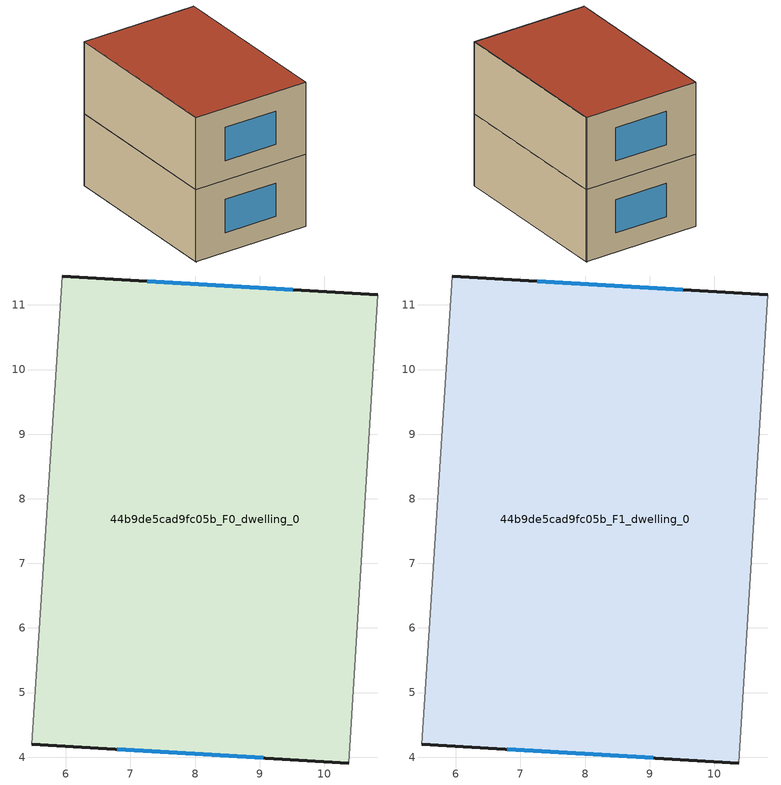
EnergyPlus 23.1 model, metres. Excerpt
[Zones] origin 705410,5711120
44b9de5cad9fc05b_F0_dwelling_0
 floor ground (EU_floor_Construction): 10.83,11.16 10.38,3.91 5.47,4.2 5.94,11.45 z0
 wall outside (EU_wall_Construction): 10.83,11.16 5.94,11.45 / 5.47,4.2 10.38,3.91 z0:3
 wall adiabatic (EU_wall_Construction): 10.38,3.91 10.83,11.16 / 5.94,11.45 5.47,4.2 z0:3
 window (EU_Window_Construction): 9.51,11.23 7.26,11.37 / 6.8,4.12 9.05,3.99 z0.81:2.19
44b9de5cad9fc05b_F1_dwelling_0
 floor to 44b9de5cad9fc05b_F0_dwelling_0 (EU_floor_Construction): 10.83,11.16 10.38,3.91 5.47,4.2 5.94,11.45 z3
 wall outside (EU_wall_Construction): 10.83,11.16 5.94,11.45 / 5.47,4.2 10.38,3.91 z3:6
 wall adiabatic (EU_wall_Construction): 10.38,3.91 10.83,11.16 / 5.94,11.45 5.47,4.2 z3:6
 window (EU_Window_Construction): 9.51,11.23 7.26,11.37 / 6.8,4.12 9.05,3.99 z3.81:5.19
 roof outside (EU_roof_Construction): 10.38,3.91 10.83,11.16 5.94,11.45 5.47,4.2 z6
shading: 10.37,3.91 10.83,11.18 / 5.94,11.45 5.47,4.16 z0:6
[Building]
EU S2 Campaign: North Axis=0; Terrain=City; Solar Distribution=FullExterior
[Site:Location]
London: Latitude=51.5; Longitude=-0.5; Time Zone=0; Elevation=25
[SizingPeriod:WeatherFileDays]
AnnualSizingPeriod: Begin Month=1; Begin Day of Month=1; End Month=12; End Day of Month=31; Day of Week for Start Day=Monday; Use Weather File Daylight Saving Period=No; Use Weather File Rain and Snow Indicators=No
[MATERIAL]
EU_InternalMass_Material: Roughness=MediumRough; Thickness=0.1; Conductivity=1; Density=1800; Specific Heat=900; Thermal Absorptance=0.9; Solar Absorptance=0.7; Visible Absorptance=0.7
[MATERIAL:NOMASS] Roughness=MediumRough; Thermal Absorptance=0.9; Solar Absorptance=0.7; Visible Absorptance=0.7
Name | Thermal Resistance
EU_wall_NoMass | 0.555556
EU_roof_NoMass | 0.510204
EU_floor_NoMass | 1.68919
[WINDOWMATERIAL:SIMPLEGLAZINGSYSTEM]
EU_Window_SimpleGlazing: UFactor=3.96; Solar Heat Gain Coefficient=0.85; Visible Transmittance=0.85
[CONSTRUCTION]
EU_wall_Construction: EU_wall_NoMass
EU_roof_Construction: EU_roof_NoMass
EU_floor_Construction: EU_floor_NoMass
EU_Window_Construction: EU_Window_SimpleGlazing
EU_InternalMass_Construction: EU_InternalMass_Material
[ZONE] Type=1; Multiplier=1; Ceiling Height=autocalculate; Floor Area=autocalculate; Part of Total Floor Area=Yes
Name | Volume
44b9de5cad9fc05b_F0_dwelling_0 | 106.778
44b9de5cad9fc05b_F1_dwelling_0 | 106.779
[INTERNALMASS] Construction=EU_InternalMass_Construction; Surface Area=35.5928
Name | Zone or ZoneList
44b9de5cad9fc05b_F0_dwelling_0_EU_InternalMass | 44b9de5cad9fc05b_F0_dwelling_0
44b9de5cad9fc05b_F1_dwelling_0_EU_InternalMass | 44b9de5cad9fc05b_F1_dwelling_0
[OTHEREQUIPMENT] Fuel Type=Electricity; Design Level Calculation Method=Watts/Area; Power per Zone Floor Area=1; Fraction Latent=0; Fraction Radiant=0; Fraction Lost=0; Carbon Dioxide Generation Rate=0; EndUse Subcategory=EU_Step8_InternalGains
Name | Zone or ZoneList or Space or SpaceList | Schedule
EU_Step8_InternalGain_44b9de5cad9fc05b_F0_dwelling_0_f000 | 44b9de5cad9fc05b_F0_dwelling_0 | EU_Step8_GainSchedule_44b9de5cad9fc05b_F0_dwelling_0_f000
EU_Step8_InternalGain_44b9de5cad9fc05b_F1_dwelling_0_f000 | 44b9de5cad9fc05b_F1_dwelling_0 | EU_Step8_GainSchedule_44b9de5cad9fc05b_F1_dwelling_0_f000
[ZONEVENTILATION:DESIGNFLOWRATE] Schedule=EU_AlwaysOn; Design Flow Rate Calculation Method=AirChanges/Hour; Air Changes per Hour=0.48; Ventilation Type=Natural; Fan Pressure Rise=0; Fan Total Efficiency=1; Constant Term Coefficient=1; Temperature Term Coefficient=0; Velocity Term Coefficient=0; Velocity Squared Term Coefficient=0; Minimum Indoor Temperature=-100; Maximum Indoor Temperature=100; Delta Temperature=-100; Minimum Outdoor Temperature=-100; Maximum Outdoor Temperature=100; Maximum Wind Speed=40
Name | Zone or ZoneList or Space or SpaceList
EU_ConstantAir_44b9de5cad9fc05b_F0_dwelling_0 | 44b9de5cad9fc05b_F0_dwelling_0
EU_ConstantAir_44b9de5cad9fc05b_F1_dwelling_0 | 44b9de5cad9fc05b_F1_dwelling_0
[HVACTEMPLATE:THERMOSTAT] Constant Heating Setpoint=20; Constant Cooling Setpoint=50
EU_HeatOnly_44b9de5cad9fc05b_F0_dwelling_0; EU_HeatOnly_44b9de5cad9fc05b_F1_dwelling_0
[HVACTEMPLATE:ZONE:IDEALLOADSAIRSYSTEM] System Availability Schedule=EU_AlwaysOn; Maximum Heating Supply Air Temperature=50; Minimum Cooling Supply Air Temperature=13; Maximum Heating Supply Air Humidity Ratio=0.0156; Minimum Cooling Supply Air Humidity Ratio=0.0077; Heating Limit=NoLimit; Cooling Limit=NoLimit; Heating Availability Schedule=EU_AlwaysOn; Cooling Availability Schedule=EU_CoolingOff; Dehumidification Control Type=ConstantSensibleHeatRatio; Cooling Sensible Heat Ratio=0.7; Dehumidification Setpoint=60; Humidification Control Type=None; Humidification Setpoint=30; Outdoor Air Method=None; Outdoor Air Flow Rate per Person=0.00944; Outdoor Air Flow Rate per Zone Floor Area=0; Outdoor Air Flow Rate per Zone=0; Demand Controlled Ventilation Type=None; Outdoor Air Economizer Type=NoEconomizer; Heat Recovery Type=None; Sensible Heat Recovery Effectiveness=0.7; Latent Heat Recovery Effectiveness=0.65
Name | Template Thermostat
44b9de5cad9fc05b_F0_dwelling_0 | EU_HeatOnly_44b9de5cad9fc05b_F0_dwelling_0
44b9de5cad9fc05b_F1_dwelling_0 | EU_HeatOnly_44b9de5cad9fc05b_F1_dwelling_0
[SIZING:ZONE] Zone Cooling Design Supply Air Temperature Input Method=SupplyAirTemperature; Zone Cooling Design Supply Air Temperature=13; Zone Heating Design Supply Air Temperature Input Method=SupplyAirTemperature; Zone Heating Design Supply Air Temperature=50; Zone Cooling Design Supply Air Humidity Ratio=0.008; Zone Heating Design Supply Air Humidity Ratio=0.008; Cooling Design Air Flow Method=DesignDay; Cooling Design Air Flow Rate=0; Cooling Minimum Air Flow per Zone Floor Area=0.000762; Cooling Minimum Air Flow=0; Cooling Minimum Air Flow Fraction=0.2; Heating Design Air Flow Method=DesignDay; Heating Design Air Flow Rate=0; Heating Maximum Air Flow per Zone Floor Area=0.002032; Heating Maximum Air Flow=0.141576; Heating Maximum Air Flow Fraction=0.3; Account for Dedicated Outdoor Air System=No; Dedicated Outdoor Air System Control Strategy=NeutralSupplyAir; Dedicated Outdoor Air Low Setpoint Temperature for Design=autosize; Dedicated Outdoor Air High Setpoint Temperature for Design=autosize; Zone Load Sizing Method=Sensible Load Only No Latent Load; Zone Latent Cooling Design Supply Air Humidity Ratio Input Method=HumidityRatioDifference; Zone Cooling Design Supply Air Humidity Ratio Difference=0.005; Zone Latent Heating Design Supply Air Humidity Ratio Input Method=HumidityRatioDifference; Zone Humidification Design Supply Air Humidity Ratio Difference=0.005
44b9de5cad9fc05b_F0_dwelling_0; 44b9de5cad9fc05b_F1_dwelling_0
[SCHEDULE:CONSTANT]
Name | Hourly Value
EU_AlwaysOn | 1
EU_CoolingOff | 0
[SCHEDULE:FILE] Column Number=1; Rows to Skip at Top=0; Number of Hours of Data=8760; Column Separator=Comma; Interpolate to Timestep=No; Minutes per Item=60; Adjust Schedule for Daylight Savings=Yes
Name | File
EU_Step8_GainSchedule_44b9de5cad9fc05b_F0_dwelling_0_f000 | ../../schedules/44b9de5cad9fc05b/44b9de5cad9fc05b_F0_dwelling_0_f000_gain.csv
EU_Step8_GainSchedule_44b9de5cad9fc05b_F1_dwelling_0_f000 | ../../schedules/44b9de5cad9fc05b/44b9de5cad9fc05b_F1_dwelling_0_f000_gain.csv
